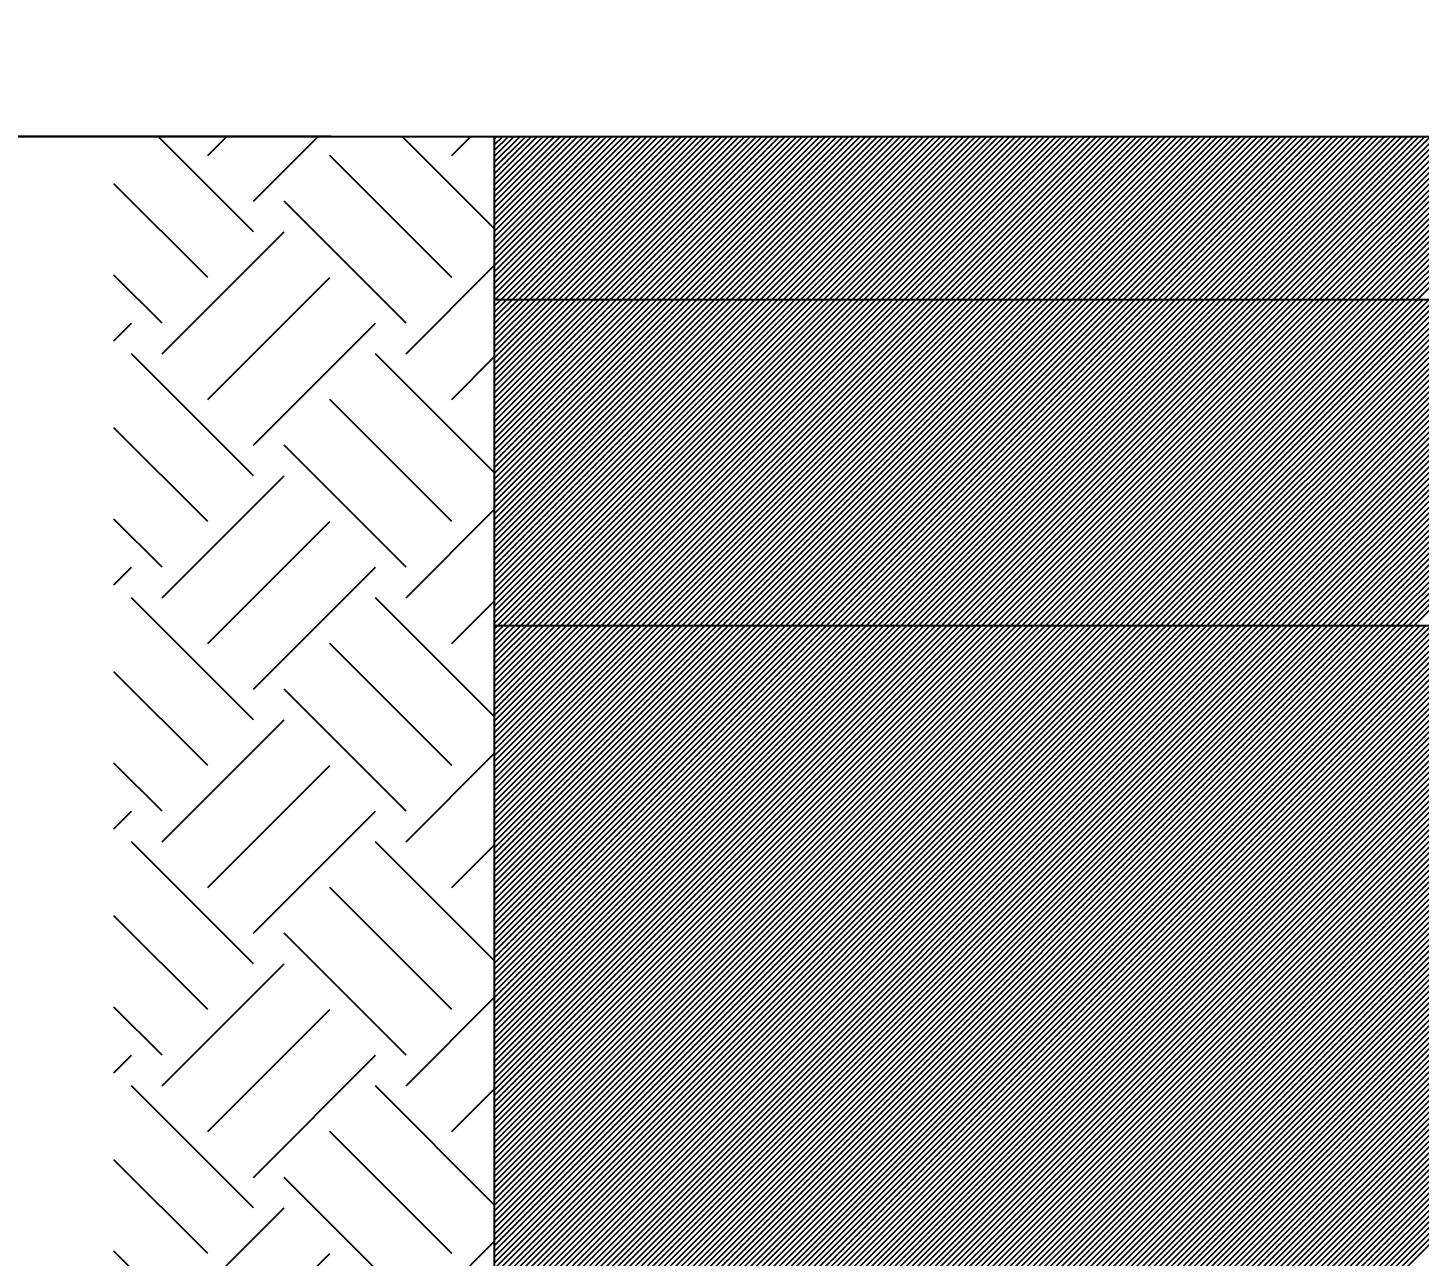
# Model space of a CAD drawing. Extents: x 2 to 26, y 2 to 19.6.
# Drawn here: x 9.014 to 11.574, y 12.876 to 15.137 of the extents above; entities that cross this region are included whole.
import ezdxf
from ezdxf.enums import TextEntityAlignment as Align

# ---------------------------------------------------------------- set-up
doc = ezdxf.new("R2010")
doc.units = 0
doc.header["$MEASUREMENT"] = 0
doc.layers.get('0').update_dxf_attribs({"linetype": 'CONTINUOUS'})
doc.layers.get('DEFPOINTS').update_dxf_attribs({"linetype": 'CONTINUOUS'})
doc.layers.add('COTAS', color=7, linetype='CONTINUOUS')
doc.styles.add('COTAS', font='romans', dxfattribs={"width": 0.9})
doc.dimstyles.get("Standard").update_dxf_attribs({"dimtxt": 0.18, "dimasz": 0.18, "dimexe": 0.18, "dimexo": 0.0625, "dimgap": 0.09, "dimtad": 0, "dimtih": 1, "dimtoh": 1, "dimzin": 0, "dimtxsty": 'COTAS', "dimcen": 0.09, "dimazin": 3, "dimtfac": 1, "dimtofl": 0, "dimtmove": 0, "dimatfit": 3, "dimtolj": 1, "dimtzin": 4})

# ---------------------------------------------------------------- blocks, each defined once
blk = doc.blocks.new('*X7')
at = {"color": 0}
for p, q in [((9.4293, 14.7613), (9.254, 14.9366)), ((9.3451, 14.9016), (9.3801, 14.9366)), ((9.4293, 14.8174), (9.5485, 14.9366)), ((9.8724, 14.7672), (9.703, 14.9366)), ((9.7941, 14.9016), (9.8291, 14.9366)), ((9.7941, 14.6771), (9.5696, 14.9016)), ((9.3451, 14.6771), (9.1724, 14.8498)), ((9.7099, 14.5929), (9.4854, 14.8174)), ((9.2609, 14.5368), (9.4854, 14.7613)), ((9.7099, 14.5368), (9.8724, 14.6993)), ((9.2609, 14.5929), (9.1724, 14.6815)), ((9.3451, 14.4526), (9.5696, 14.6771)), ((9.1724, 14.5605), (9.2048, 14.5929)), ((9.4293, 14.3684), (9.6538, 14.5929)), ((9.4293, 14.3123), (9.2048, 14.5368)), ((9.8724, 14.3181), (9.6538, 14.5368)), ((9.7941, 14.4526), (9.8724, 14.5309)), ((9.7941, 14.2281), (9.5696, 14.4526)), ((9.3451, 14.2281), (9.1724, 14.4008)), ((9.7099, 14.1439), (9.4854, 14.3684)), ((9.2609, 14.0878), (9.4854, 14.3123)), ((9.7099, 14.0878), (9.8724, 14.2503)), ((9.2609, 14.1439), (9.1724, 14.2324)), ((9.3451, 14.0036), (9.5696, 14.2281)), ((9.1724, 14.1115), (9.2048, 14.1439)), ((9.4293, 13.9194), (9.6538, 14.1439)), ((9.4293, 13.8633), (9.2048, 14.0878)), ((9.8724, 13.8691), (9.6538, 14.0878)), ((9.7941, 14.0036), (9.8724, 14.0819)), ((9.7941, 13.7791), (9.5696, 14.0036)), ((9.3451, 13.7791), (9.1724, 13.9518)), ((9.7099, 13.6949), (9.4854, 13.9194)), ((9.2609, 13.6388), (9.4854, 13.8633)), ((9.7099, 13.6388), (9.8724, 13.8013)), ((9.2609, 13.6949), (9.1724, 13.7834)), ((9.3451, 13.5546), (9.5696, 13.7791)), ((9.1724, 13.6625), (9.2048, 13.6949)), ((9.4293, 13.4704), (9.6538, 13.6949)), ((9.4293, 13.4143), (9.2048, 13.6388)), ((9.8724, 13.4201), (9.6538, 13.6388)), ((9.7941, 13.5546), (9.8724, 13.6329)), ((9.7941, 13.3301), (9.5696, 13.5546)), ((9.3451, 13.3301), (9.1724, 13.5028)), ((9.7099, 13.2459), (9.4854, 13.4704)), ((9.2609, 13.1898), (9.4854, 13.4143)), ((9.7099, 13.1898), (9.8724, 13.3523)), ((9.2609, 13.2459), (9.1724, 13.3344)), ((9.3451, 13.1056), (9.5696, 13.3301)), ((9.1724, 13.2135), (9.2048, 13.2459)), ((9.4293, 13.0214), (9.6538, 13.2459)), ((9.4293, 12.9652), (9.2048, 13.1898)), ((9.8724, 12.9711), (9.6538, 13.1898)), ((9.7941, 13.1056), (9.8724, 13.1839)), ((9.7941, 12.8811), (9.5696, 13.1056)), ((9.3451, 12.8811), (9.1724, 13.0538)), ((9.7099, 12.7969), (9.4854, 13.0214)), ((9.2609, 12.7407), (9.4854, 12.9652)), ((9.2609, 12.7969), (9.1724, 12.8854)), ((9.3451, 12.6565), (9.5696, 12.8811)), ((9.7099, 12.7407), (9.8724, 12.9033))]:
    blk.add_line(p, q, dxfattribs=at)
blk = doc.blocks.new('*D8')
at = {"color": 0, "linetype": 'BYBLOCK'}
for p, q in [((4.6671, 15.1366), (4.6671, 5.7366)), ((4.7071, 14.8966), (4.6271, 14.9766)), ((9.5724, 14.9366), (4.5671, 14.9366)), ((4.7071, 5.8966), (4.6271, 5.9766)), ((9.5724, 5.9366), (4.5671, 5.9366))]:
    blk.add_line(p, q, dxfattribs=at)
at = {"layer": 'DEFPOINTS', "color": 0, "linetype": 'BYBLOCK'}
for p in [(9.8724, 14.9366), (4.6671, 5.9366), (9.8724, 5.9366)]:
    blk.add_point(p, dxfattribs=at)
at = {"color": 0, "linetype": 'BYBLOCK', "style": 'COTAS', "width": 0.9}
blk.add_text('1.55', height=0.2, rotation=90, dxfattribs=at).set_placement((4.4671, 10.4366), align=Align.CENTER)
blk = doc.blocks.new('*D9')
at = {"color": 0, "linetype": 'BYBLOCK'}
for p, q in [((5.9125, 15.1366), (5.9125, 7.5366)), ((5.9525, 14.8966), (5.8725, 14.9766)), ((9.5724, 14.9366), (5.8125, 14.9366)), ((5.9525, 7.6966), (5.8725, 7.7766)), ((9.5724, 7.7366), (5.8125, 7.7366))]:
    blk.add_line(p, q, dxfattribs=at)
at = {"layer": 'DEFPOINTS', "color": 0, "linetype": 'BYBLOCK'}
for p in [(9.8724, 14.9366), (5.9125, 7.7366), (9.8724, 7.7366)]:
    blk.add_point(p, dxfattribs=at)
at = {"color": 0, "linetype": 'BYBLOCK', "style": 'COTAS', "width": 0.9}
blk.add_text('1.20', height=0.2, rotation=90, dxfattribs=at).set_placement((5.7125, 11.3366), align=Align.CENTER)
blk = doc.blocks.new('*X14')
at = {"color": 0}
for p, q in [((9.8724, 14.6454), (10.1636, 14.9366)), ((9.8724, 14.656), (10.153, 14.9366)), ((9.8724, 14.6666), (10.1424, 14.9366)), ((9.8724, 14.6772), (10.1318, 14.9366)), ((9.8724, 14.6878), (10.1212, 14.9366)), ((9.8724, 14.6984), (10.1106, 14.9366)), ((9.8724, 14.709), (10.1, 14.9366)), ((9.8724, 14.7196), (10.0894, 14.9366)), ((9.8724, 14.7302), (10.0788, 14.9366)), ((9.8724, 14.7408), (10.0682, 14.9366)), ((9.8724, 14.7515), (10.0576, 14.9366)), ((9.8724, 14.7621), (10.047, 14.9366)), ((9.8724, 14.7727), (10.0364, 14.9366)), ((9.8724, 14.7833), (10.0257, 14.9366)), ((9.8724, 14.7939), (10.0151, 14.9366)), ((9.8724, 14.8045), (10.0045, 14.9366)), ((9.8724, 14.8151), (9.9939, 14.9366)), ((9.8724, 14.8257), (9.9833, 14.9366)), ((9.8724, 14.8363), (9.9727, 14.9366)), ((9.8724, 14.8469), (9.9621, 14.9366)), ((9.8724, 14.8575), (9.9515, 14.9366)), ((9.8724, 14.8681), (9.9409, 14.9366)), ((9.8724, 14.8787), (9.9303, 14.9366)), ((9.8724, 14.8893), (9.9197, 14.9366)), ((9.8724, 14.8999), (9.9091, 14.9366)), ((9.8724, 14.9106), (9.8985, 14.9366)), ((9.8724, 14.9212), (9.8879, 14.9366)), ((9.8724, 14.9318), (9.8773, 14.9366)), ((9.8742, 14.6366), (10.1742, 14.9366)), ((9.8848, 14.6366), (10.1848, 14.9366)), ((9.8955, 14.6366), (10.1955, 14.9366)), ((9.9061, 14.6366), (10.2061, 14.9366)), ((9.9167, 14.6366), (10.2167, 14.9366)), ((9.9273, 14.6366), (10.2273, 14.9366)), ((9.9379, 14.6366), (10.2379, 14.9366)), ((9.9485, 14.6366), (10.2485, 14.9366)), ((9.9591, 14.6366), (10.2591, 14.9366)), ((9.9697, 14.6366), (10.2697, 14.9366)), ((9.9803, 14.6366), (10.2803, 14.9366)), ((9.9909, 14.6366), (10.2909, 14.9366)), ((10.0015, 14.6366), (10.3015, 14.9366)), ((10.0121, 14.6366), (10.3121, 14.9366)), ((10.0227, 14.6366), (10.3227, 14.9366)), ((10.0333, 14.6366), (10.3333, 14.9366)), ((10.0439, 14.6366), (10.3439, 14.9366)), ((10.0546, 14.6366), (10.3546, 14.9366)), ((10.0652, 14.6366), (10.3652, 14.9366)), ((10.0758, 14.6366), (10.3758, 14.9366)), ((10.0864, 14.6366), (10.3864, 14.9366)), ((10.097, 14.6366), (10.397, 14.9366)), ((10.1076, 14.6366), (10.4076, 14.9366)), ((10.1182, 14.6366), (10.4182, 14.9366)), ((10.1288, 14.6366), (10.4288, 14.9366)), ((10.1394, 14.6366), (10.4394, 14.9366)), ((10.15, 14.6366), (10.45, 14.9366)), ((10.1606, 14.6366), (10.4606, 14.9366)), ((10.1712, 14.6366), (10.4712, 14.9366)), ((10.1818, 14.6366), (10.4818, 14.9366)), ((10.1924, 14.6366), (10.4924, 14.9366)), ((10.203, 14.6366), (10.503, 14.9366)), ((10.2137, 14.6366), (10.5137, 14.9366)), ((10.2243, 14.6366), (10.5243, 14.9366)), ((10.2349, 14.6366), (10.5349, 14.9366)), ((10.2455, 14.6366), (10.5455, 14.9366)), ((10.2561, 14.6366), (10.5561, 14.9366)), ((10.2667, 14.6366), (10.5667, 14.9366)), ((10.2773, 14.6366), (10.5773, 14.9366)), ((10.2879, 14.6366), (10.5879, 14.9366)), ((10.2985, 14.6366), (10.5985, 14.9366)), ((10.3091, 14.6366), (10.6091, 14.9366)), ((10.3197, 14.6366), (10.6197, 14.9366)), ((10.3303, 14.6366), (10.6303, 14.9366)), ((10.3409, 14.6366), (10.6409, 14.9366)), ((10.3515, 14.6366), (10.6515, 14.9366)), ((10.3621, 14.6366), (10.6621, 14.9366)), ((10.3728, 14.6366), (10.6728, 14.9366)), ((10.3834, 14.6366), (10.6834, 14.9366)), ((10.394, 14.6366), (10.694, 14.9366)), ((10.4046, 14.6366), (10.7046, 14.9366)), ((10.4152, 14.6366), (10.7152, 14.9366)), ((10.4258, 14.6366), (10.7258, 14.9366)), ((10.4364, 14.6366), (10.7364, 14.9366)), ((10.447, 14.6366), (10.747, 14.9366)), ((10.4576, 14.6366), (10.7576, 14.9366)), ((10.4682, 14.6366), (10.7682, 14.9366)), ((10.4788, 14.6366), (10.7788, 14.9366)), ((10.4894, 14.6366), (10.7894, 14.9366)), ((10.5, 14.6366), (10.8, 14.9366)), ((10.5106, 14.6366), (10.8106, 14.9366)), ((10.5212, 14.6366), (10.8212, 14.9366)), ((10.5318, 14.6366), (10.8318, 14.9366)), ((10.5425, 14.6366), (10.8425, 14.9366)), ((10.5531, 14.6366), (10.8531, 14.9366)), ((10.5637, 14.6366), (10.8637, 14.9366)), ((10.5743, 14.6366), (10.8743, 14.9366)), ((10.5849, 14.6366), (10.8849, 14.9366)), ((10.5955, 14.6366), (10.8955, 14.9366)), ((10.6061, 14.6366), (10.9061, 14.9366)), ((10.6167, 14.6366), (10.9167, 14.9366)), ((10.6273, 14.6366), (10.9273, 14.9366)), ((10.6379, 14.6366), (10.9379, 14.9366)), ((10.6485, 14.6366), (10.9485, 14.9366)), ((10.6591, 14.6366), (10.9591, 14.9366)), ((10.6697, 14.6366), (10.9697, 14.9366)), ((10.6803, 14.6366), (10.9803, 14.9366)), ((10.6909, 14.6366), (10.9909, 14.9366)), ((10.7016, 14.6366), (11.0016, 14.9366)), ((10.7122, 14.6366), (11.0122, 14.9366)), ((10.7228, 14.6366), (11.0228, 14.9366)), ((10.7334, 14.6366), (11.0334, 14.9366)), ((10.744, 14.6366), (11.044, 14.9366)), ((10.7546, 14.6366), (11.0546, 14.9366)), ((10.7652, 14.6366), (11.0652, 14.9366)), ((10.7758, 14.6366), (11.0758, 14.9366)), ((10.7864, 14.6366), (11.0864, 14.9366)), ((10.797, 14.6366), (11.097, 14.9366)), ((10.8076, 14.6366), (11.1076, 14.9366)), ((10.8182, 14.6366), (11.1182, 14.9366)), ((10.8288, 14.6366), (11.1288, 14.9366)), ((10.8394, 14.6366), (11.1394, 14.9366)), ((10.85, 14.6366), (11.15, 14.9366)), ((10.8607, 14.6366), (11.1607, 14.9366)), ((10.8713, 14.6366), (11.1713, 14.9366)), ((10.8819, 14.6366), (11.1819, 14.9366)), ((10.8925, 14.6366), (11.1925, 14.9366)), ((10.9031, 14.6366), (11.2031, 14.9366)), ((10.9137, 14.6366), (11.2137, 14.9366)), ((10.9243, 14.6366), (11.2243, 14.9366)), ((10.9349, 14.6366), (11.2349, 14.9366)), ((10.9455, 14.6366), (11.2455, 14.9366)), ((10.9561, 14.6366), (11.2561, 14.9366)), ((10.9667, 14.6366), (11.2667, 14.9366)), ((10.9773, 14.6366), (11.2773, 14.9366)), ((10.9879, 14.6366), (11.2879, 14.9366)), ((10.9985, 14.6366), (11.2985, 14.9366)), ((11.0091, 14.6366), (11.3091, 14.9366)), ((11.0198, 14.6366), (11.3198, 14.9366)), ((11.0304, 14.6366), (11.3304, 14.9366)), ((11.041, 14.6366), (11.341, 14.9366)), ((11.0516, 14.6366), (11.3516, 14.9366)), ((11.0622, 14.6366), (11.3622, 14.9366)), ((11.0728, 14.6366), (11.3728, 14.9366)), ((11.0834, 14.6366), (11.3834, 14.9366)), ((11.094, 14.6366), (11.394, 14.9366)), ((11.1046, 14.6366), (11.4046, 14.9366)), ((11.1152, 14.6366), (11.4152, 14.9366)), ((11.1258, 14.6366), (11.4258, 14.9366)), ((11.1364, 14.6366), (11.4364, 14.9366)), ((11.147, 14.6366), (11.447, 14.9366)), ((11.1576, 14.6366), (11.4576, 14.9366)), ((11.1682, 14.6366), (11.4682, 14.9366)), ((11.1789, 14.6366), (11.4789, 14.9366)), ((11.1895, 14.6366), (11.4895, 14.9366)), ((11.2001, 14.6366), (11.5001, 14.9366)), ((11.2107, 14.6366), (11.5107, 14.9366)), ((11.2213, 14.6366), (11.5213, 14.9366)), ((11.2319, 14.6366), (11.5319, 14.9366)), ((11.2425, 14.6366), (11.5425, 14.9366)), ((11.2531, 14.6366), (11.5531, 14.9366)), ((11.2637, 14.6366), (11.5637, 14.9366)), ((11.2743, 14.6366), (11.5743, 14.9366)), ((11.2849, 14.6366), (11.5849, 14.9366)), ((11.2955, 14.6366), (11.5955, 14.9366)), ((11.3061, 14.6366), (11.6061, 14.9366)), ((11.3167, 14.6366), (11.6167, 14.9366)), ((11.3273, 14.6366), (11.6273, 14.9366)), ((11.338, 14.6366), (11.638, 14.9366)), ((11.3486, 14.6366), (11.6486, 14.9366)), ((11.3592, 14.6366), (11.6592, 14.9366)), ((11.3698, 14.6366), (11.6698, 14.9366)), ((11.3804, 14.6366), (11.6804, 14.9366)), ((11.391, 14.6366), (11.691, 14.9366)), ((11.4016, 14.6366), (11.7016, 14.9366)), ((11.4122, 14.6366), (11.7122, 14.9366)), ((11.4228, 14.6366), (11.7228, 14.9366)), ((11.4334, 14.6366), (11.7334, 14.9366)), ((11.444, 14.6366), (11.744, 14.9366)), ((11.4546, 14.6366), (11.7546, 14.9366)), ((11.4652, 14.6366), (11.7652, 14.9366)), ((11.4758, 14.6366), (11.7758, 14.9366)), ((11.4864, 14.6366), (11.7864, 14.9366)), ((11.497, 14.6366), (11.797, 14.9366)), ((11.5077, 14.6366), (11.8077, 14.9366)), ((11.5183, 14.6366), (11.8183, 14.9366)), ((11.5289, 14.6366), (11.8289, 14.9366)), ((11.5395, 14.6366), (11.8395, 14.9366)), ((11.5501, 14.6366), (11.8501, 14.9366)), ((11.5607, 14.6366), (11.8607, 14.9366)), ((11.5713, 14.6366), (11.8713, 14.9366))]:
    blk.add_line(p, q, dxfattribs=at)
blk = doc.blocks.new('*X15')
at = {"color": 0}
for p, q in [((9.8724, 14.0408), (10.4682, 14.6366)), ((9.8724, 14.0514), (10.4576, 14.6366)), ((9.8724, 14.062), (10.447, 14.6366)), ((9.8724, 14.0726), (10.4364, 14.6366)), ((9.8724, 14.0832), (10.4258, 14.6366)), ((9.8724, 14.0938), (10.4152, 14.6366)), ((9.8724, 14.1045), (10.4046, 14.6366)), ((9.8724, 14.1151), (10.394, 14.6366)), ((9.8724, 14.1257), (10.3834, 14.6366)), ((9.8724, 14.1363), (10.3728, 14.6366)), ((9.8724, 14.1469), (10.3621, 14.6366)), ((9.8724, 14.1575), (10.3515, 14.6366)), ((9.8724, 14.1681), (10.3409, 14.6366)), ((9.8724, 14.1787), (10.3303, 14.6366)), ((9.8724, 14.1893), (10.3197, 14.6366)), ((9.8724, 14.1999), (10.3091, 14.6366)), ((9.8724, 14.2105), (10.2985, 14.6366)), ((9.8724, 14.2211), (10.2879, 14.6366)), ((9.8724, 14.2317), (10.2773, 14.6366)), ((9.8724, 14.2423), (10.2667, 14.6366)), ((9.8724, 14.2529), (10.2561, 14.6366)), ((9.8724, 14.2636), (10.2455, 14.6366)), ((9.8724, 14.2742), (10.2349, 14.6366)), ((9.8724, 14.2848), (10.2243, 14.6366)), ((9.8724, 14.2954), (10.2137, 14.6366)), ((9.8724, 14.306), (10.203, 14.6366)), ((9.8724, 14.3166), (10.1924, 14.6366)), ((9.8724, 14.3272), (10.1818, 14.6366)), ((9.8724, 14.3378), (10.1712, 14.6366)), ((9.8724, 14.3484), (10.1606, 14.6366)), ((9.8724, 14.359), (10.15, 14.6366)), ((9.8724, 14.3696), (10.1394, 14.6366)), ((9.8724, 14.3802), (10.1288, 14.6366)), ((9.8724, 14.3908), (10.1182, 14.6366)), ((9.8724, 14.4014), (10.1076, 14.6366)), ((9.8724, 14.412), (10.097, 14.6366)), ((9.8724, 14.4226), (10.0864, 14.6366)), ((9.8724, 14.4333), (10.0758, 14.6366)), ((9.8724, 14.4439), (10.0652, 14.6366)), ((9.8724, 14.4545), (10.0546, 14.6366)), ((9.8724, 14.4651), (10.0439, 14.6366)), ((9.8724, 14.4757), (10.0333, 14.6366)), ((9.8724, 14.4863), (10.0227, 14.6366)), ((9.8724, 14.4969), (10.0121, 14.6366)), ((9.8724, 14.5075), (10.0015, 14.6366)), ((9.8724, 14.5181), (9.9909, 14.6366)), ((9.8724, 14.5287), (9.9803, 14.6366)), ((9.8724, 14.5393), (9.9697, 14.6366)), ((9.8724, 14.5499), (9.9591, 14.6366)), ((9.8724, 14.5605), (9.9485, 14.6366)), ((9.8724, 14.5711), (9.9379, 14.6366)), ((9.8724, 14.5817), (9.9273, 14.6366)), ((9.8724, 14.5924), (9.9167, 14.6366)), ((9.8724, 14.603), (9.9061, 14.6366)), ((9.8724, 14.6136), (9.8955, 14.6366)), ((9.8724, 14.6242), (9.8848, 14.6366)), ((9.8724, 14.6348), (9.8742, 14.6366)), ((9.8788, 14.0366), (10.4788, 14.6366)), ((9.8894, 14.0366), (10.4894, 14.6366)), ((9.9, 14.0366), (10.5, 14.6366)), ((9.9106, 14.0366), (10.5106, 14.6366)), ((9.9212, 14.0366), (10.5212, 14.6366)), ((9.9318, 14.0366), (10.5318, 14.6366)), ((9.9425, 14.0366), (10.5425, 14.6366)), ((9.9531, 14.0366), (10.5531, 14.6366)), ((9.9637, 14.0366), (10.5637, 14.6366)), ((9.9743, 14.0366), (10.5743, 14.6366)), ((9.9849, 14.0366), (10.5849, 14.6366)), ((9.9955, 14.0366), (10.5955, 14.6366)), ((10.0061, 14.0366), (10.6061, 14.6366)), ((10.0167, 14.0366), (10.6167, 14.6366)), ((10.0273, 14.0366), (10.6273, 14.6366)), ((10.0379, 14.0366), (10.6379, 14.6366)), ((10.0485, 14.0366), (10.6485, 14.6366)), ((10.0591, 14.0366), (10.6591, 14.6366)), ((10.0697, 14.0366), (10.6697, 14.6366)), ((10.0803, 14.0366), (10.6803, 14.6366)), ((10.0909, 14.0366), (10.6909, 14.6366)), ((10.1016, 14.0366), (10.7016, 14.6366)), ((10.1122, 14.0366), (10.7122, 14.6366)), ((10.1228, 14.0366), (10.7228, 14.6366)), ((10.1334, 14.0366), (10.7334, 14.6366)), ((10.144, 14.0366), (10.744, 14.6366)), ((10.1546, 14.0366), (10.7546, 14.6366)), ((10.1652, 14.0366), (10.7652, 14.6366)), ((10.1758, 14.0366), (10.7758, 14.6366)), ((10.1864, 14.0366), (10.7864, 14.6366)), ((10.197, 14.0366), (10.797, 14.6366)), ((10.2076, 14.0366), (10.8076, 14.6366)), ((10.2182, 14.0366), (10.8182, 14.6366)), ((10.2288, 14.0366), (10.8288, 14.6366)), ((10.2394, 14.0366), (10.8394, 14.6366)), ((10.25, 14.0366), (10.85, 14.6366)), ((10.2607, 14.0366), (10.8607, 14.6366)), ((10.2713, 14.0366), (10.8713, 14.6366)), ((10.2819, 14.0366), (10.8819, 14.6366)), ((10.2925, 14.0366), (10.8925, 14.6366)), ((10.3031, 14.0366), (10.9031, 14.6366)), ((10.3137, 14.0366), (10.9137, 14.6366)), ((10.3243, 14.0366), (10.9243, 14.6366)), ((10.3349, 14.0366), (10.9349, 14.6366)), ((10.3455, 14.0366), (10.9455, 14.6366)), ((10.3561, 14.0366), (10.9561, 14.6366)), ((10.3667, 14.0366), (10.9667, 14.6366)), ((10.3773, 14.0366), (10.9773, 14.6366)), ((10.3879, 14.0366), (10.9879, 14.6366)), ((10.3985, 14.0366), (10.9985, 14.6366)), ((10.4091, 14.0366), (11.0091, 14.6366)), ((10.4198, 14.0366), (11.0198, 14.6366)), ((10.4304, 14.0366), (11.0304, 14.6366)), ((10.441, 14.0366), (11.041, 14.6366)), ((10.4516, 14.0366), (11.0516, 14.6366)), ((10.4622, 14.0366), (11.0622, 14.6366)), ((10.4728, 14.0366), (11.0728, 14.6366)), ((10.4834, 14.0366), (11.0834, 14.6366)), ((10.494, 14.0366), (11.094, 14.6366)), ((10.5046, 14.0366), (11.1046, 14.6366)), ((10.5152, 14.0366), (11.1152, 14.6366)), ((10.5258, 14.0366), (11.1258, 14.6366)), ((10.5364, 14.0366), (11.1364, 14.6366)), ((10.547, 14.0366), (11.147, 14.6366)), ((10.5576, 14.0366), (11.1576, 14.6366)), ((10.5682, 14.0366), (11.1682, 14.6366)), ((10.5789, 14.0366), (11.1789, 14.6366)), ((10.5895, 14.0366), (11.1895, 14.6366)), ((10.6001, 14.0366), (11.2001, 14.6366)), ((10.6107, 14.0366), (11.2107, 14.6366)), ((10.6213, 14.0366), (11.2213, 14.6366)), ((10.6319, 14.0366), (11.2319, 14.6366)), ((10.6425, 14.0366), (11.2425, 14.6366)), ((10.6531, 14.0366), (11.2531, 14.6366)), ((10.6637, 14.0366), (11.2637, 14.6366)), ((10.6743, 14.0366), (11.2743, 14.6366)), ((10.6849, 14.0366), (11.2849, 14.6366)), ((10.6955, 14.0366), (11.2955, 14.6366)), ((10.7061, 14.0366), (11.3061, 14.6366)), ((10.7167, 14.0366), (11.3167, 14.6366)), ((10.7273, 14.0366), (11.3273, 14.6366)), ((10.738, 14.0366), (11.338, 14.6366)), ((10.7486, 14.0366), (11.3486, 14.6366)), ((10.7592, 14.0366), (11.3592, 14.6366)), ((10.7698, 14.0366), (11.3698, 14.6366)), ((10.7804, 14.0366), (11.3804, 14.6366)), ((10.791, 14.0366), (11.391, 14.6366)), ((10.8016, 14.0366), (11.4016, 14.6366)), ((10.8122, 14.0366), (11.4122, 14.6366)), ((10.8228, 14.0366), (11.4228, 14.6366)), ((10.8334, 14.0366), (11.4334, 14.6366)), ((10.844, 14.0366), (11.444, 14.6366)), ((10.8546, 14.0366), (11.4546, 14.6366)), ((10.8652, 14.0366), (11.4652, 14.6366)), ((10.8758, 14.0366), (11.4758, 14.6366)), ((10.8864, 14.0366), (11.4864, 14.6366)), ((10.897, 14.0366), (11.497, 14.6366)), ((10.9077, 14.0366), (11.5077, 14.6366)), ((10.9183, 14.0366), (11.5183, 14.6366)), ((10.9289, 14.0366), (11.5289, 14.6366)), ((10.9395, 14.0366), (11.5395, 14.6366)), ((10.9501, 14.0366), (11.5501, 14.6366)), ((10.9607, 14.0366), (11.5607, 14.6366)), ((10.9713, 14.0366), (11.5713, 14.6366)), ((10.9819, 14.0366), (11.5819, 14.6366)), ((10.9925, 14.0366), (11.5925, 14.6366)), ((11.0031, 14.0366), (11.6031, 14.6366)), ((11.0137, 14.0366), (11.6137, 14.6366)), ((11.0243, 14.0366), (11.6243, 14.6366)), ((11.0349, 14.0366), (11.6349, 14.6366)), ((11.0455, 14.0366), (11.6455, 14.6366)), ((11.0561, 14.0366), (11.6561, 14.6366)), ((11.0668, 14.0366), (11.6668, 14.6366)), ((11.0774, 14.0366), (11.6774, 14.6366)), ((11.088, 14.0366), (11.688, 14.6366)), ((11.0986, 14.0366), (11.6986, 14.6366)), ((11.1092, 14.0366), (11.7092, 14.6366)), ((11.1198, 14.0366), (11.7198, 14.6366)), ((11.1304, 14.0366), (11.7304, 14.6366)), ((11.141, 14.0366), (11.741, 14.6366)), ((11.1516, 14.0366), (11.7516, 14.6366)), ((11.1622, 14.0366), (11.7622, 14.6366)), ((11.1728, 14.0366), (11.7728, 14.6366)), ((11.1834, 14.0366), (11.7834, 14.6366)), ((11.194, 14.0366), (11.794, 14.6366)), ((11.2046, 14.0366), (11.8046, 14.6366)), ((11.2152, 14.0366), (11.8152, 14.6366)), ((11.2259, 14.0366), (11.8259, 14.6366)), ((11.2365, 14.0366), (11.8365, 14.6366)), ((11.2471, 14.0366), (11.8471, 14.6366)), ((11.2577, 14.0366), (11.8577, 14.6366)), ((11.2683, 14.0366), (11.8683, 14.6366)), ((11.2789, 14.0366), (11.8789, 14.6366)), ((11.2895, 14.0366), (11.8895, 14.6366)), ((11.3001, 14.0366), (11.9001, 14.6366)), ((11.3107, 14.0366), (11.9107, 14.6366)), ((11.3213, 14.0366), (11.9213, 14.6366)), ((11.3319, 14.0366), (11.9319, 14.6366)), ((11.3425, 14.0366), (11.9425, 14.6366)), ((11.3531, 14.0366), (11.9531, 14.6366)), ((11.3637, 14.0366), (11.9637, 14.6366)), ((11.3743, 14.0366), (11.9743, 14.6366)), ((11.385, 14.0366), (11.985, 14.6366)), ((11.3956, 14.0366), (11.9956, 14.6366)), ((11.4062, 14.0366), (12.0062, 14.6366)), ((11.4168, 14.0366), (12.0168, 14.6366)), ((11.4274, 14.0366), (12.0274, 14.6366)), ((11.438, 14.0366), (12.038, 14.6366)), ((11.4486, 14.0366), (12.0486, 14.6366)), ((11.4592, 14.0366), (12.0592, 14.6366)), ((11.4698, 14.0366), (12.0698, 14.6366)), ((11.4804, 14.0366), (12.0804, 14.6366)), ((11.491, 14.0366), (12.091, 14.6366)), ((11.5016, 14.0366), (12.1016, 14.6366)), ((11.5122, 14.0366), (12.1122, 14.6366)), ((11.5228, 14.0366), (12.1228, 14.6366)), ((11.5334, 14.0366), (12.1334, 14.6366)), ((11.5441, 14.0366), (12.1441, 14.6366)), ((11.5547, 14.0366), (12.1547, 14.6366)), ((11.5653, 14.0366), (12.1653, 14.6366))]:
    blk.add_line(p, q, dxfattribs=at)
blk = doc.blocks.new('*X16')
at = {"color": 0}
for p, q in [((9.8724, 12.8423), (11.0668, 14.0366)), ((9.8724, 12.8529), (11.0561, 14.0366)), ((9.8724, 12.8635), (11.0455, 14.0366)), ((9.8724, 12.8741), (11.0349, 14.0366)), ((9.8724, 12.8847), (11.0243, 14.0366)), ((9.8724, 12.8953), (11.0137, 14.0366)), ((9.8724, 12.9059), (11.0031, 14.0366)), ((9.8724, 12.9165), (10.9925, 14.0366)), ((9.8724, 12.9271), (10.9819, 14.0366)), ((9.8724, 12.9377), (10.9713, 14.0366)), ((9.8724, 12.9483), (10.9607, 14.0366)), ((9.8724, 12.9589), (10.9501, 14.0366)), ((9.8724, 12.9695), (10.9395, 14.0366)), ((9.8724, 12.9802), (10.9289, 14.0366)), ((9.8724, 12.9908), (10.9183, 14.0366)), ((9.8724, 13.0014), (10.9077, 14.0366)), ((9.8724, 13.012), (10.897, 14.0366)), ((9.8724, 13.0226), (10.8864, 14.0366)), ((9.8724, 13.0332), (10.8758, 14.0366)), ((9.8724, 13.0438), (10.8652, 14.0366)), ((9.8724, 13.0544), (10.8546, 14.0366)), ((9.8724, 13.065), (10.844, 14.0366)), ((9.8724, 13.0756), (10.8334, 14.0366)), ((9.8724, 13.0862), (10.8228, 14.0366)), ((9.8724, 13.0968), (10.8122, 14.0366)), ((9.8724, 13.1074), (10.8016, 14.0366)), ((9.8724, 13.118), (10.791, 14.0366)), ((9.8724, 13.1286), (10.7804, 14.0366)), ((9.8724, 13.1393), (10.7698, 14.0366)), ((9.8724, 13.1499), (10.7592, 14.0366)), ((9.8724, 13.1605), (10.7486, 14.0366)), ((9.8724, 13.1711), (10.738, 14.0366)), ((9.8724, 13.1817), (10.7273, 14.0366)), ((9.8724, 13.1923), (10.7167, 14.0366)), ((9.8724, 13.2029), (10.7061, 14.0366)), ((9.8724, 13.2135), (10.6955, 14.0366)), ((9.8724, 13.2241), (10.6849, 14.0366)), ((9.8724, 13.2347), (10.6743, 14.0366)), ((9.8724, 13.2453), (10.6637, 14.0366)), ((9.8724, 13.2559), (10.6531, 14.0366)), ((9.8724, 13.2665), (10.6425, 14.0366)), ((9.8724, 13.2771), (10.6319, 14.0366)), ((9.8724, 13.2877), (10.6213, 14.0366)), ((9.8724, 13.2984), (10.6107, 14.0366)), ((9.8724, 13.309), (10.6001, 14.0366)), ((9.8724, 13.3196), (10.5895, 14.0366)), ((9.8724, 13.3302), (10.5789, 14.0366)), ((9.8724, 13.3408), (10.5682, 14.0366)), ((9.8724, 13.3514), (10.5576, 14.0366)), ((9.8724, 13.362), (10.547, 14.0366)), ((9.8724, 13.3726), (10.5364, 14.0366)), ((9.8724, 13.3832), (10.5258, 14.0366)), ((9.8724, 13.3938), (10.5152, 14.0366)), ((9.8724, 13.4044), (10.5046, 14.0366)), ((9.8724, 13.415), (10.494, 14.0366)), ((9.8724, 13.4256), (10.4834, 14.0366)), ((9.8724, 13.4362), (10.4728, 14.0366)), ((9.8724, 13.4468), (10.4622, 14.0366)), ((9.8724, 13.4574), (10.4516, 14.0366)), ((9.8724, 13.4681), (10.441, 14.0366)), ((9.8724, 13.4787), (10.4304, 14.0366)), ((9.8724, 13.4893), (10.4198, 14.0366)), ((9.8724, 13.4999), (10.4091, 14.0366)), ((9.8724, 13.5105), (10.3985, 14.0366)), ((9.8724, 13.5211), (10.3879, 14.0366)), ((9.8724, 13.5317), (10.3773, 14.0366)), ((9.8724, 13.5423), (10.3667, 14.0366)), ((9.8724, 13.5529), (10.3561, 14.0366)), ((9.8724, 13.5635), (10.3455, 14.0366)), ((9.8724, 13.5741), (10.3349, 14.0366)), ((9.8724, 13.5847), (10.3243, 14.0366)), ((9.8724, 13.5953), (10.3137, 14.0366)), ((9.8724, 13.6059), (10.3031, 14.0366)), ((9.8724, 13.6165), (10.2925, 14.0366)), ((9.8724, 13.6272), (10.2819, 14.0366)), ((9.8724, 13.6378), (10.2713, 14.0366)), ((9.8724, 13.6484), (10.2607, 14.0366)), ((9.8724, 13.659), (10.25, 14.0366)), ((9.8724, 13.6696), (10.2394, 14.0366)), ((9.8724, 13.6802), (10.2288, 14.0366)), ((9.8724, 13.6908), (10.2182, 14.0366)), ((9.8724, 13.7014), (10.2076, 14.0366)), ((9.8724, 13.712), (10.197, 14.0366)), ((9.8724, 13.7226), (10.1864, 14.0366)), ((9.8724, 13.7332), (10.1758, 14.0366)), ((9.8724, 13.7438), (10.1652, 14.0366)), ((9.8724, 13.7544), (10.1546, 14.0366)), ((9.8724, 13.765), (10.144, 14.0366)), ((9.8724, 13.7756), (10.1334, 14.0366)), ((9.8724, 13.7863), (10.1228, 14.0366)), ((9.8724, 13.7969), (10.1122, 14.0366)), ((9.8724, 13.8075), (10.1016, 14.0366)), ((9.8724, 13.8181), (10.0909, 14.0366)), ((9.8724, 13.8287), (10.0803, 14.0366)), ((9.8724, 13.8393), (10.0697, 14.0366)), ((9.8724, 13.8499), (10.0591, 14.0366)), ((9.8724, 13.8605), (10.0485, 14.0366)), ((9.8724, 13.8711), (10.0379, 14.0366)), ((9.8724, 13.8817), (10.0273, 14.0366)), ((9.8724, 13.8923), (10.0167, 14.0366)), ((9.8724, 13.9029), (10.0061, 14.0366)), ((9.8724, 13.9135), (9.9955, 14.0366)), ((9.8724, 13.9241), (9.9849, 14.0366)), ((9.8724, 13.9347), (9.9743, 14.0366)), ((9.8724, 13.9454), (9.9637, 14.0366)), ((9.8724, 13.956), (9.9531, 14.0366)), ((9.8724, 13.9666), (9.9425, 14.0366)), ((9.8724, 13.9772), (9.9318, 14.0366)), ((9.8724, 13.9878), (9.9212, 14.0366)), ((9.8724, 13.9984), (9.9106, 14.0366)), ((9.8724, 14.009), (9.9, 14.0366)), ((9.8724, 14.0196), (9.8894, 14.0366)), ((9.8724, 14.0302), (9.8788, 14.0366)), ((9.8774, 12.8366), (11.0774, 14.0366)), ((9.888, 12.8366), (11.088, 14.0366)), ((9.8986, 12.8366), (11.0986, 14.0366)), ((9.9092, 12.8366), (11.1092, 14.0366)), ((9.9198, 12.8366), (11.1198, 14.0366)), ((9.9304, 12.8366), (11.1304, 14.0366)), ((9.941, 12.8366), (11.141, 14.0366)), ((9.9516, 12.8366), (11.1516, 14.0366)), ((9.9622, 12.8366), (11.1622, 14.0366)), ((9.9728, 12.8366), (11.1728, 14.0366)), ((9.9834, 12.8366), (11.1834, 14.0366)), ((9.994, 12.8366), (11.194, 14.0366)), ((10.0046, 12.8366), (11.2046, 14.0366)), ((10.0152, 12.8366), (11.2152, 14.0366)), ((10.0259, 12.8366), (11.2259, 14.0366)), ((10.0365, 12.8366), (11.2365, 14.0366)), ((10.0471, 12.8366), (11.2471, 14.0366)), ((10.0577, 12.8366), (11.2577, 14.0366)), ((10.0683, 12.8366), (11.2683, 14.0366)), ((10.0789, 12.8366), (11.2789, 14.0366)), ((10.0895, 12.8366), (11.2895, 14.0366)), ((10.1001, 12.8366), (11.3001, 14.0366)), ((10.1107, 12.8366), (11.3107, 14.0366)), ((10.1213, 12.8366), (11.3213, 14.0366)), ((10.1319, 12.8366), (11.3319, 14.0366)), ((10.1425, 12.8366), (11.3425, 14.0366)), ((10.1531, 12.8366), (11.3531, 14.0366)), ((10.1637, 12.8366), (11.3637, 14.0366)), ((10.1743, 12.8366), (11.3743, 14.0366)), ((10.185, 12.8366), (11.385, 14.0366)), ((10.1956, 12.8366), (11.3956, 14.0366)), ((10.2062, 12.8366), (11.4062, 14.0366)), ((10.2168, 12.8366), (11.4168, 14.0366)), ((10.2274, 12.8366), (11.4274, 14.0366)), ((10.238, 12.8366), (11.438, 14.0366)), ((10.2486, 12.8366), (11.4486, 14.0366)), ((10.2592, 12.8366), (11.4592, 14.0366)), ((10.2698, 12.8366), (11.4698, 14.0366)), ((10.2804, 12.8366), (11.4804, 14.0366)), ((10.291, 12.8366), (11.491, 14.0366)), ((10.3016, 12.8366), (11.5016, 14.0366)), ((10.3122, 12.8366), (11.5122, 14.0366)), ((10.3228, 12.8366), (11.5228, 14.0366)), ((10.3334, 12.8366), (11.5334, 14.0366)), ((10.3441, 12.8366), (11.5441, 14.0366)), ((10.3547, 12.8366), (11.5547, 14.0366)), ((10.3653, 12.8366), (11.5653, 14.0366)), ((10.3759, 12.8366), (11.5759, 14.0366)), ((10.3865, 12.8366), (11.5865, 14.0366)), ((10.3971, 12.8366), (11.5971, 14.0366)), ((10.4077, 12.8366), (11.6077, 14.0366)), ((10.4183, 12.8366), (11.6183, 14.0366)), ((10.4289, 12.8366), (11.6289, 14.0366)), ((10.4395, 12.8366), (11.6395, 14.0366)), ((10.4501, 12.8366), (11.6501, 14.0366)), ((10.4607, 12.8366), (11.6607, 14.0366)), ((10.4713, 12.8366), (11.6713, 14.0366)), ((10.4819, 12.8366), (11.6819, 14.0366)), ((10.4925, 12.8366), (11.6925, 14.0366)), ((10.5032, 12.8366), (11.7032, 14.0366)), ((10.5138, 12.8366), (11.7138, 14.0366)), ((10.5244, 12.8366), (11.7244, 14.0366)), ((10.535, 12.8366), (11.735, 14.0366)), ((10.5456, 12.8366), (11.7456, 14.0366)), ((10.5562, 12.8366), (11.7562, 14.0366)), ((10.5668, 12.8366), (11.7668, 14.0366)), ((10.5774, 12.8366), (11.7774, 14.0366)), ((10.588, 12.8366), (11.788, 14.0366)), ((10.5986, 12.8366), (11.7986, 14.0366)), ((10.6092, 12.8366), (11.8092, 14.0366)), ((10.6198, 12.8366), (11.8198, 14.0366)), ((10.6304, 12.8366), (11.8304, 14.0366)), ((10.641, 12.8366), (11.841, 14.0366)), ((10.6516, 12.8366), (11.8516, 14.0366)), ((10.6623, 12.8366), (11.8623, 14.0366)), ((10.6729, 12.8366), (11.8729, 14.0366)), ((10.6835, 12.8366), (11.8835, 14.0366)), ((10.6941, 12.8366), (11.8941, 14.0366)), ((10.7047, 12.8366), (11.9047, 14.0366)), ((10.7153, 12.8366), (11.9153, 14.0366)), ((10.7259, 12.8366), (11.9259, 14.0366)), ((10.7365, 12.8366), (11.9365, 14.0366)), ((10.7471, 12.8366), (11.9471, 14.0366)), ((10.7577, 12.8366), (11.9577, 14.0366)), ((10.7683, 12.8366), (11.9683, 14.0366)), ((10.7789, 12.8366), (11.9789, 14.0366)), ((10.7895, 12.8366), (11.9895, 14.0366)), ((10.8001, 12.8366), (12.0001, 14.0366)), ((10.8107, 12.8366), (12.0107, 14.0366)), ((10.8213, 12.8366), (12.0213, 14.0366)), ((10.832, 12.8366), (12.032, 14.0366)), ((10.8426, 12.8366), (12.0426, 14.0366)), ((10.8532, 12.8366), (12.0532, 14.0366)), ((10.8638, 12.8366), (12.0638, 14.0366)), ((10.8744, 12.8366), (12.0744, 14.0366)), ((10.885, 12.8366), (12.085, 14.0366)), ((10.8956, 12.8366), (12.0956, 14.0366)), ((10.9062, 12.8366), (12.1062, 14.0366)), ((10.9168, 12.8366), (12.1168, 14.0366)), ((10.9274, 12.8366), (12.1274, 14.0366)), ((10.938, 12.8366), (12.138, 14.0366)), ((10.9486, 12.8366), (12.1486, 14.0366)), ((10.9592, 12.8366), (12.1592, 14.0366)), ((10.9698, 12.8366), (12.1698, 14.0366)), ((10.9804, 12.8366), (12.1804, 14.0366)), ((10.9911, 12.8366), (12.1911, 14.0366)), ((11.0017, 12.8366), (12.2017, 14.0366)), ((11.0123, 12.8366), (12.2123, 14.0366)), ((11.0229, 12.8366), (12.2229, 14.0366)), ((11.0335, 12.8366), (12.2335, 14.0366)), ((11.0441, 12.8366), (12.2441, 14.0366)), ((11.0547, 12.8366), (12.2547, 14.0366)), ((11.0653, 12.8366), (12.2653, 14.0366)), ((11.0759, 12.8366), (12.2759, 14.0366)), ((11.0865, 12.8366), (12.2865, 14.0366)), ((11.0971, 12.8366), (12.2971, 14.0366)), ((11.1077, 12.8366), (12.3077, 14.0366)), ((11.1183, 12.8366), (12.3183, 14.0366)), ((11.1289, 12.8366), (12.3289, 14.0366)), ((11.1395, 12.8366), (12.3395, 14.0366)), ((11.1502, 12.8366), (12.3502, 14.0366)), ((11.1608, 12.8366), (12.3608, 14.0366)), ((11.1714, 12.8366), (12.3714, 14.0366)), ((11.182, 12.8366), (12.382, 14.0366)), ((11.1926, 12.8366), (12.3926, 14.0366)), ((11.2032, 12.8366), (12.4032, 14.0366)), ((11.2138, 12.8366), (12.4138, 14.0366)), ((11.2244, 12.8366), (12.4244, 14.0366)), ((11.235, 12.8366), (12.435, 14.0366)), ((11.2456, 12.8366), (12.4456, 14.0366)), ((11.2562, 12.8366), (12.4562, 14.0366)), ((11.2668, 12.8366), (12.4668, 14.0366)), ((11.2774, 12.8366), (12.4774, 14.0366)), ((11.288, 12.8366), (12.488, 14.0366)), ((11.2986, 12.8366), (12.4986, 14.0366)), ((11.3093, 12.8366), (12.5093, 14.0366)), ((11.3199, 12.8366), (12.5199, 14.0366)), ((11.3305, 12.8366), (12.5305, 14.0366)), ((11.3411, 12.8366), (12.5411, 14.0366)), ((11.3517, 12.8366), (12.5517, 14.0366)), ((11.3623, 12.8366), (12.5623, 14.0366)), ((11.3729, 12.8366), (12.5729, 14.0366)), ((11.3835, 12.8366), (12.5835, 14.0366)), ((11.3941, 12.8366), (12.5941, 14.0366)), ((11.4047, 12.8366), (12.6047, 14.0366)), ((11.4153, 12.8366), (12.6153, 14.0366)), ((11.4259, 12.8366), (12.6259, 14.0366)), ((11.4365, 12.8366), (12.6365, 14.0366)), ((11.4471, 12.8366), (12.6471, 14.0366)), ((11.4577, 12.8366), (12.6577, 14.0366)), ((11.4684, 12.8366), (12.6684, 14.0366)), ((11.479, 12.8366), (12.679, 14.0366)), ((11.4896, 12.8366), (12.6896, 14.0366)), ((11.5002, 12.8366), (12.7002, 14.0366)), ((11.5108, 12.8366), (12.7108, 14.0366)), ((11.5214, 12.8366), (12.7214, 14.0366)), ((11.532, 12.8366), (12.732, 14.0366))]:
    blk.add_line(p, q, dxfattribs=at)

msp = doc.modelspace()

# ---------------------------------------------------------------- linework, layer by layer
for points in [[(2.1999, 14.9366), (24.0721, 14.9366)], [(9.8724, 14.9366), (9.8724, 5.9366)], [(9.8724, 14.6366), (17.0724, 14.6366)], [(9.8724, 14.0366), (17.0724, 14.0366)]]:
    msp.add_lwpolyline(points)

# ---------------------------------------------------------------- block references
msp.add_blockref('*X7', (0, 0))
at = {"layer": 'COTAS'}
msp.add_blockref('*X14', (0, 0), dxfattribs=at)
at = {"layer": 'COTAS', "color": 251}
msp.add_blockref('*X15', (0, 0), dxfattribs=at)
at = {"layer": 'COTAS', "color": 42}
msp.add_blockref('*X16', (0, 0), dxfattribs=at)

# ---------------------------------------------------------------- dimensions: what is measured, and where the dimension line sits
at = {"layer": 'COTAS'}
for base, p2, text, picture, middle in [((4.6671, 5.9366), (9.8724, 5.9366), '1.55', '*D8', (4.4671, 10.4366)), ((5.9125, 7.7366), (9.8724, 7.7366), '1.20', '*D9', (5.7125, 11.3366))]:
    dim = msp.add_linear_dim(base=base, p1=(9.8724, 14.9366), p2=p2, angle=90, text=text, dimstyle='Standard', dxfattribs=at)
    dim.commit()
    dim.dimension.update_dxf_attribs({"geometry": picture, "text_midpoint": middle})

doc.saveas('drawing.dxf')
